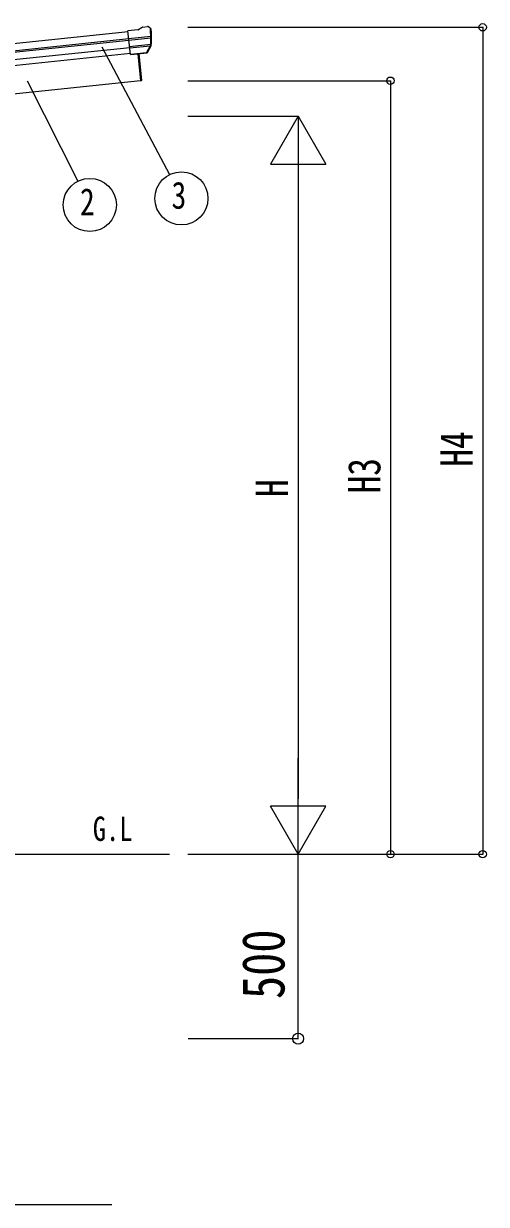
# Model space of a CAD drawing. Units: millimetres, scale not verified. Extents: x -14718 to 14718, y -10395 to 10395.
# Drawn here: x -10080 to -8826, y -5358 to -2157 of the extents above; entities that cross this region are included whole.
import ezdxf
from ezdxf.enums import TextEntityAlignment as Align

# ---------------------------------------------------------------- set-up
doc = ezdxf.new("R2010")
doc.units = ezdxf.units.MM
doc.header["$LTSCALE"] = 40
for name, color, linetype in [('0-2_USER1', 3, 'Continuous'), ('0-5_YKK_13', 4, 'Continuous'), ('0-6_YKK_A1', 4, 'Continuous'), ('0-7_YKK_D', 6, 'Continuous')]:
    doc.layers.add(name, color=color, linetype=linetype)
doc.styles.add('ＭＳ ゴシック', font='')
doc.styles.get('ＭＳ ゴシック').set_extended_font_data('MS Gothic')

msp = doc.modelspace()

# ---------------------------------------------------------------- linework, layer by layer
at = {"layer": '0-5_YKK_13'}
for p, q in [((-9770.5, -2173.99), (-9797.02, -2176.78)), ((-9744.18, -2165.19), (-9744.18, -2165.19)), ((-9740.51, -2166.28), (-9740.52, -2166.28)), ((-9740.51, -2166.28), (-9736.19, -2169.78)), ((-9736.19, -2169.78), (-9735.33, -2170.47)), ((-9733.94, -2174.17), (-9734.25, -2172.32)), ((-9790.23, -2241.33), (-9797.02, -2176.78)), ((-9794.86, -2197.31), (-9735.12, -2191.03)), ((-9734.64, -2196.9), (-9794.24, -2203.16)), ((-9735.48, -2213.65), (-9792.51, -2219.65)), ((-9736.87, -2218.31), (-9792.04, -2224.11)), ((-9746.88, -2236.55), (-9790.26, -2241.1)), ((-9780.02, -2240.35), (-9754.68, -2237.69)), ((-9770.41, -2239.34), (-9762.89, -2310.95)), ((-9754.68, -2237.69), (-9754.43, -2237.57)), ((-9754.43, -2237.57), (-9746.74, -2236.76)), ((-9745.43, -2234.89), (-9735.98, -2216.59)), ((-9744.38, -2235.32), (-9734.25, -2217.06)), ((-9790.23, -2241.33), (-9780.29, -2240.29)), ((-9780.29, -2240.29), (-9780.02, -2240.35))]:
    msp.add_line(p, q, dxfattribs=at)
for points in [[(-9770.5, -2173.99), (-9758.9, -2167.02), (-9758.9, -2167.02)], [(-9757.67, -2166.61), (-9757.67, -2166.61), (-9744.18, -2165.19)], [(-9767.93, -2239.08), (-9760.41, -2310.59), (-9760.36, -2311.09)], [(-9761.19, -2312.18), (-9762.73, -2312.44), (-9762.89, -2310.95)]]:
    msp.add_lwpolyline(points, dxfattribs=at)
for centre, radius, start, end in [((-9757.35, -2169.59), 3, 96.02369, 120.97631), ((-9743.66, -2170.16), 5, 51.04426, 95.95574), ((-9927.5, -2195.82), 192.44, 1.4271, 6.57578), ((-9934.84, -2195.29), 202, 354.13916, 6), ((-9934.84, -2195.29), 200.2, 354.20009, 359.53883), ((-9689.85, -2188.92), 45.32, 182.67122, 185.64518), ((-9734.46, -2198.23), 1.35, 95.1605, 97.91927), ((-9731.85, -2196.68), 2.74, 179.02151, 184.43412), ((-9746.99, -2233.87), 2.99, 285.2717, 331.00739), ((-9738.64, -2215.21), 3, 332.69111, 354.20009), ((-9736.88, -2215.61), 3, 331, 354.13916), ((-9761.35, -2311.19), 1, 279.5, 6)]:
    msp.add_arc(centre, radius, start, end, dxfattribs=at)
for centre, major_axis, ratio, start_param, end_param in [((-9736.2, -2173.78), (-0.87, 5.91), 0.020485, 0.671432, 1.5691306), ((-9741.6, -2169.26), (5.88, -1.31), 0.24881, 0.460585, 0.4641038), ((-9737.22, -2172.8), (-2.34, 1.9), 0.995767, 3.9859716, 4.712389), ((-9932.53, -2217.23), (-20.92, 199.05), 0.994373, 4.7113789, 4.7277536), ((-9747.19, -2233.57), (-0.11, 3), 0.642905, 3.2459383, 4.203928), ((-9747.06, -2233.77), (1.66, -2.51), 0.997631, 5.8041905, 5.8929484), ((-9747.13, -2233.66), (3.53, -2.11), 0.650902, 5.2561448, 5.3289554), ((-9744.76, -2233.31), (1.08, 3.13), 0.040856, 2.1135035, 2.1416249)]:
    msp.add_ellipse(centre, major_axis=major_axis, ratio=ratio, start_param=start_param, end_param=end_param, dxfattribs=at)
at = {"layer": '0-6_YKK_A1'}
for p, q in [((-11673.32, -2376), (-9796.81, -2178.77)), ((-11671.34, -2394.89), (-9794.82, -2197.66)), ((-11670.9, -2399.07), (-9794.38, -2201.84)), ((-11668.81, -2418.93), (-9792.3, -2221.7)), ((-9790.54, -2238.44), (-11667.05, -2435.67)), ((-9770.41, -2239.34), (-9762.78, -2311.94)), ((-9762.78, -2311.94), (-10679.09, -2408.25)), ((-10679.09, -4408.25), (-9684.47, -4408.25))]:
    msp.add_line(p, q, dxfattribs=at)
at = {"layer": '0-7_YKK_D'}
for p, q in [((-9634.92, -2167.17), (-8834.92, -2167.17)), ((-8835.92, -2167.17), (-8835.92, -4408.25)), ((-9868.21, -2219.91), (-9684.43, -2566.55)), ((-10069.73, -2312.33), (-9932.76, -2584.42)), ((-9634.92, -2311.94), (-9084.92, -2311.94)), ((-9085.92, -2311.94), (-9085.92, -4408.25)), ((-9634.92, -2408.25), (-9334.92, -2408.25)), ((-9335.92, -2408.25), (-9410.92, -2538.15)), ((-9335.92, -2408.25), (-9260.92, -2538.15)), ((-9335.92, -2408.25), (-9335.92, -2668.05)), ((-9410.92, -2538.15), (-9260.92, -2538.15)), ((-9335.92, -2558.25), (-9335.92, -4258.25)), ((-9335.92, -4408.25), (-9335.92, -4148.44)), ((-9335.92, -4408.25), (-9410.92, -4278.34)), ((-9260.92, -4278.34), (-9410.92, -4278.34)), ((-9335.92, -4408.25), (-9260.92, -4278.34)), ((-9634.92, -4408.25), (-9334.92, -4408.25)), ((-9634.92, -4408.25), (-9084.92, -4408.25)), ((-9634.92, -4408.25), (-8834.92, -4408.25)), ((-9633.92, -4408.25), (-9334.92, -4408.25)), ((-9335.92, -4908.25), (-9335.92, -4408.25)), ((-9633.92, -4908.25), (-9334.92, -4908.25))]:
    msp.add_line(p, q, dxfattribs=at)
msp.add_lwpolyline([(-10959.09, -5357.55), (-10509.09, -5357.55), (-9841.09, -5357.55)], dxfattribs=at)
for centre, radius in [((-8835.92, -2167.17), 10), ((-9085.92, -2311.94), 10), ((-9652.21, -2630.94), 72), ((-9900.39, -2648.73), 72), ((-9085.92, -4408.25), 10), ((-8835.92, -4408.25), 10), ((-9335.92, -4908.25), 14.88)]:
    msp.add_circle(centre, radius, dxfattribs=at)

# ---------------------------------------------------------------- texts
at = {"layer": '0-2_USER1', "style": 'ＭＳ ゴシック', "width": 0.8}
msp.add_text('G.L', height=65.98, dxfattribs=at).set_placement((-9892.34, -4392.15), align=Align.BOTTOM_LEFT)
at = {"layer": '0-7_YKK_D', "style": 'ＭＳ ゴシック', "width": 0.8}
for s, p in [('3', (-9678.88, -2680.94)), ('2', (-9927.05, -2698.73))]:
    msp.add_text(s, height=73.31, dxfattribs=at).set_placement(p, align=Align.BOTTOM_LEFT)
for s, height, p in [('H4', 87.98, (-8836.72, -3358.11)), ('H3', 87.98, (-9086.72, -3430.49)), ('H', 87.98, (-9336.72, -3440.25)), ('500', 115.5, (-9338.25, -4801.05))]:
    msp.add_text(s, height=height, rotation=90, dxfattribs=at).set_placement(p, align=Align.BOTTOM_LEFT)

doc.saveas('drawing.dxf')
